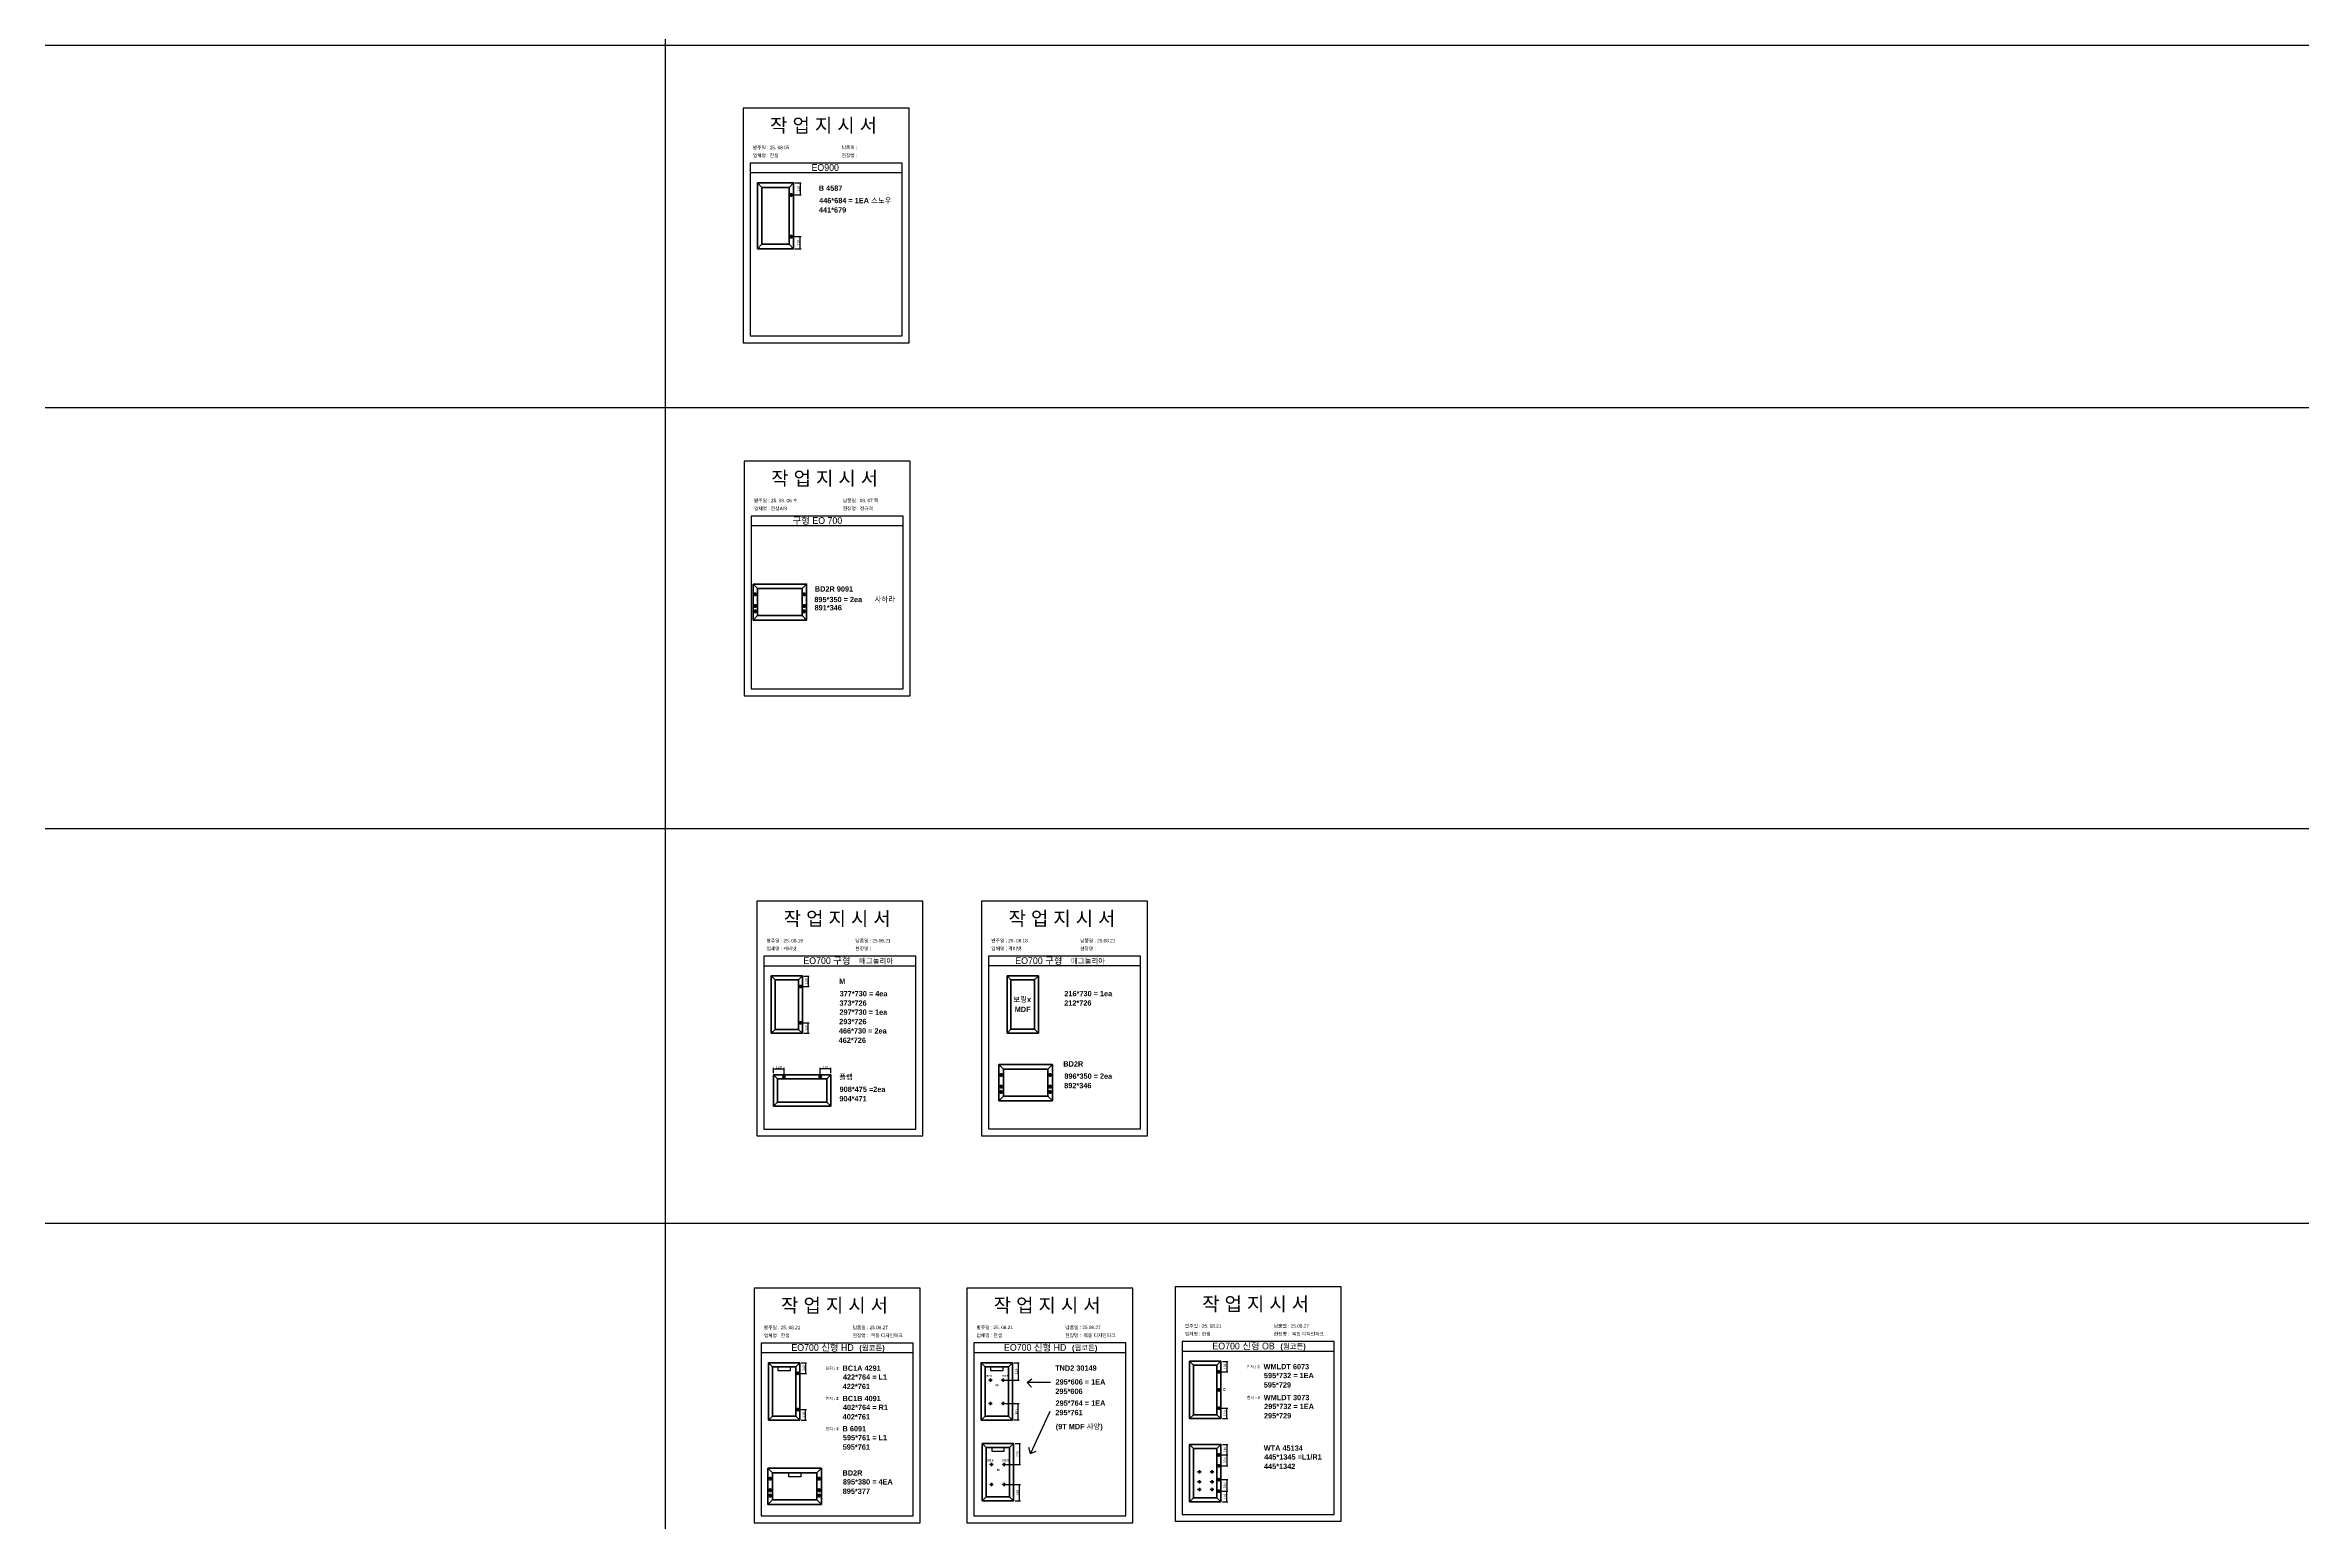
# Model space of a CAD drawing. Header units: millimetres. Extents: x -44117 to 256353, y -2095463 to 65325.
# Drawn here: x 104016 to 126885, y -238959 to -223996 of the extents above; entities that cross this region are included whole.
import ezdxf

# ---------------------------------------------------------------- set-up
doc = ezdxf.new("R2010")
doc.units = ezdxf.units.MM
doc.header["$LTSCALE"] = 10
doc.layers.add('Layer1', color=7, linetype='Continuous', lineweight=70)
doc.styles.add('MtX_Gulim', font='')
doc.styles.get('MtX_Gulim').set_extended_font_data('Gulim', bold=True)
doc.dimstyles.new('ISO-25', dxfattribs={"dimtxt": 2.5, "dimasz": 2.5, "dimexe": 1, "dimexo": 1, "dimtad": 1, "dimtxsty": 'Standard', "dimblk": 'ARCHTICK', "dimcen": 2.5, "dimadec": 0, "dimazin": 0, "dimtfac": 1, "dimtmove": 0, "dimatfit": 3, "dimfxl": 0, "dimarcsym": 0})

# ---------------------------------------------------------------- blocks, each defined once
blk = doc.blocks.new('_ArchTick')
at = {"color": 0, "linetype": 'ByBlock', "const_width": 0.15}
blk.add_lwpolyline([(-0.5, -0.5), (0.5, 0.5)], dxfattribs=at)
blk = doc.blocks.new('*D3091')
at = {"color": 0, "lineweight": -2}
for p, q in [((111611, -225390), (111674, -225390)), ((111664, -225390), (111664, -225512)), ((111588, -225512), (111674, -225512))]:
    blk.add_line(p, q, dxfattribs=at)
at = {"layer": 'Defpoints', "color": 0}
for p in [(111596, -225390), (111573, -225512), (111664, -225512)]:
    blk.add_point(p, dxfattribs=at)
at = {"color": 0, "lineweight": -2, "xscale": 10, "yscale": 10, "zscale": 10}
for p, rotation in [((111664, -225390), 90), ((111664, -225512), 270)]:
    blk.add_blockref('_ArchTick', p, dxfattribs=dict(at, rotation=rotation))
at = {"color": 0, "insert": (111646, -225451), "char_height": 25, "attachment_point": 5, "rotation": 90}
blk.add_mtext('110', dxfattribs=at)
blk = doc.blocks.new('*D3092')
at = {"color": 0, "lineweight": -2}
for p, q in [((111588, -225935), (111674, -225935)), ((111664, -226057), (111664, -225935)), ((111611, -226057), (111674, -226057))]:
    blk.add_line(p, q, dxfattribs=at)
at = {"layer": 'Defpoints', "color": 0}
for p in [(111573, -225935), (111664, -225935), (111596, -226057)]:
    blk.add_point(p, dxfattribs=at)
at = {"color": 0, "lineweight": -2, "xscale": 10, "yscale": 10, "zscale": 10}
for p, rotation in [((111664, -225935), 90), ((111664, -226057), 270)]:
    blk.add_blockref('_ArchTick', p, dxfattribs=dict(at, rotation=rotation))
at = {"color": 0, "insert": (111646, -225996), "char_height": 25, "attachment_point": 5, "rotation": 90}
blk.add_mtext('110', dxfattribs=at)
blk = doc.blocks.new('*D3093')
at = {"color": 0, "lineweight": -2}
for p, q in [((111702, -233422), (111756, -233422)), ((111746, -233422), (111746, -233528)), ((111682, -233528), (111756, -233528))]:
    blk.add_line(p, q, dxfattribs=at)
at = {"layer": 'Defpoints', "color": 0}
for p in [(111687, -233422), (111667, -233528), (111746, -233528)]:
    blk.add_point(p, dxfattribs=at)
at = {"color": 0, "lineweight": -2, "xscale": 10, "yscale": 10, "zscale": 10}
for p, rotation in [((111746, -233422), 90), ((111746, -233528), 270)]:
    blk.add_blockref('_ArchTick', p, dxfattribs=dict(at, rotation=rotation))
at = {"color": 0, "insert": (111727, -233475), "char_height": 25, "attachment_point": 5, "rotation": 90}
blk.add_mtext('120', dxfattribs=at)
blk = doc.blocks.new('*D3094')
at = {"color": 0, "lineweight": -2}
for p, q in [((111682, -233896), (111756, -233896)), ((111746, -234002), (111746, -233896)), ((111702, -234002), (111756, -234002))]:
    blk.add_line(p, q, dxfattribs=at)
at = {"layer": 'Defpoints', "color": 0}
for p in [(111667, -233896), (111746, -233896), (111687, -234002)]:
    blk.add_point(p, dxfattribs=at)
at = {"color": 0, "lineweight": -2, "xscale": 10, "yscale": 10, "zscale": 10}
for p, rotation in [((111746, -233896), 90), ((111746, -234002), 270)]:
    blk.add_blockref('_ArchTick', p, dxfattribs=dict(at, rotation=rotation))
at = {"color": 0, "insert": (111727, -233949), "char_height": 25, "attachment_point": 5, "rotation": 90}
blk.add_mtext('120', dxfattribs=at)
blk = doc.blocks.new('*D3095')
at = {"color": 0, "lineweight": -2}
for p, q in [((111394, -234407), (111394, -234353)), ((111394, -234363), (111500, -234363)), ((111500, -234427), (111500, -234353))]:
    blk.add_line(p, q, dxfattribs=at)
at = {"layer": 'Defpoints', "color": 0}
for p in [(111500, -234363), (111394, -234422), (111500, -234442)]:
    blk.add_point(p, dxfattribs=at)
at = {"color": 0, "lineweight": -2, "xscale": 10, "yscale": 10, "zscale": 10, "rotation": 180}
blk.add_blockref('_ArchTick', (111394, -234363), dxfattribs=at)
at = {"color": 0, "lineweight": -2, "xscale": 10, "yscale": 10, "zscale": 10}
blk.add_blockref('_ArchTick', (111500, -234363), dxfattribs=at)
at = {"color": 0, "insert": (111447, -234344), "char_height": 25, "attachment_point": 5}
blk.add_mtext('120', dxfattribs=at)
blk = doc.blocks.new('*D3096')
at = {"color": 0, "lineweight": -2}
for p, q in [((111867, -234427), (111867, -234353)), ((111974, -234363), (111867, -234363)), ((111974, -234407), (111974, -234353))]:
    blk.add_line(p, q, dxfattribs=at)
at = {"layer": 'Defpoints', "color": 0}
for p in [(111867, -234363), (111867, -234442), (111974, -234422)]:
    blk.add_point(p, dxfattribs=at)
at = {"color": 0, "lineweight": -2, "xscale": 10, "yscale": 10, "zscale": 10, "rotation": 180}
blk.add_blockref('_ArchTick', (111867, -234363), dxfattribs=at)
at = {"color": 0, "lineweight": -2, "xscale": 10, "yscale": 10, "zscale": 10}
blk.add_blockref('_ArchTick', (111974, -234363), dxfattribs=at)
at = {"color": 0, "insert": (111920, -234344), "char_height": 25, "attachment_point": 5}
blk.add_mtext('120', dxfattribs=at)
blk = doc.blocks.new('*D3102')
at = {"color": 0, "lineweight": -2}
for p, q in [((111675, -237339), (111729, -237339)), ((111719, -237339), (111719, -237446)), ((111655, -237446), (111729, -237446))]:
    blk.add_line(p, q, dxfattribs=at)
at = {"layer": 'Defpoints', "color": 0}
for p in [(111660, -237339), (111640, -237446), (111719, -237446)]:
    blk.add_point(p, dxfattribs=at)
at = {"color": 0, "lineweight": -2, "xscale": 10, "yscale": 10, "zscale": 10}
for p, rotation in [((111719, -237339), 90), ((111719, -237446), 270)]:
    blk.add_blockref('_ArchTick', p, dxfattribs=dict(at, rotation=rotation))
at = {"color": 0, "insert": (111700, -237392), "char_height": 25, "attachment_point": 5, "rotation": 90}
blk.add_mtext('142', dxfattribs=at)
blk = doc.blocks.new('*D3103')
at = {"color": 0, "lineweight": -2}
for p, q in [((111655, -237813), (111729, -237813)), ((111719, -237919), (111719, -237813)), ((111675, -237919), (111729, -237919))]:
    blk.add_line(p, q, dxfattribs=at)
at = {"layer": 'Defpoints', "color": 0}
for p in [(111640, -237813), (111719, -237813), (111660, -237919)]:
    blk.add_point(p, dxfattribs=at)
at = {"color": 0, "lineweight": -2, "xscale": 10, "yscale": 10, "zscale": 10}
for p, rotation in [((111719, -237813), 90), ((111719, -237919), 270)]:
    blk.add_blockref('_ArchTick', p, dxfattribs=dict(at, rotation=rotation))
at = {"color": 0, "insert": (111700, -237866), "char_height": 25, "attachment_point": 5, "rotation": 90}
blk.add_mtext('110', dxfattribs=at)
blk = doc.blocks.new('*D3104')
at = {"color": 0, "lineweight": -2}
for p, q in [((113829, -237338), (113883, -237338)), ((113873, -237338), (113873, -237514)), ((113735, -237514), (113883, -237514))]:
    blk.add_line(p, q, dxfattribs=at)
at = {"layer": 'Defpoints', "color": 0}
for p in [(113814, -237338), (113720, -237514), (113873, -237514)]:
    blk.add_point(p, dxfattribs=at)
at = {"color": 0, "lineweight": -2, "xscale": 10, "yscale": 10, "zscale": 10}
for p, rotation in [((113873, -237338), 90), ((113873, -237514), 270)]:
    blk.add_blockref('_ArchTick', p, dxfattribs=dict(at, rotation=rotation))
at = {"color": 0, "insert": (113854, -237426), "char_height": 25, "attachment_point": 5, "rotation": 90}
blk.add_mtext('124', dxfattribs=at)
blk = doc.blocks.new('*D3105')
at = {"color": 0, "lineweight": -2}
for p, q in [((113735, -237752), (113883, -237752)), ((113873, -237918), (113873, -237752)), ((113829, -237918), (113883, -237918))]:
    blk.add_line(p, q, dxfattribs=at)
at = {"layer": 'Defpoints', "color": 0}
for p in [(113720, -237752), (113873, -237752), (113814, -237918)]:
    blk.add_point(p, dxfattribs=at)
at = {"color": 0, "lineweight": -2, "xscale": 10, "yscale": 10, "zscale": 10}
for p, rotation in [((113873, -237752), 90), ((113873, -237918), 270)]:
    blk.add_blockref('_ArchTick', p, dxfattribs=dict(at, rotation=rotation))
at = {"color": 0, "insert": (113854, -237835), "char_height": 25, "attachment_point": 5, "rotation": 90}
blk.add_mtext('165', dxfattribs=at)
blk = doc.blocks.new('*D3106')
at = {"color": 0, "lineweight": -2}
for p, q in [((113840, -238156), (113895, -238156)), ((113885, -238156), (113885, -238368)), ((113746, -238368), (113895, -238368))]:
    blk.add_line(p, q, dxfattribs=at)
at = {"layer": 'Defpoints', "color": 0}
for p in [(113825, -238156), (113731, -238368), (113885, -238368)]:
    blk.add_point(p, dxfattribs=at)
at = {"color": 0, "lineweight": -2, "xscale": 10, "yscale": 10, "zscale": 10}
for p, rotation in [((113885, -238156), 90), ((113885, -238368), 270)]:
    blk.add_blockref('_ArchTick', p, dxfattribs=dict(at, rotation=rotation))
at = {"color": 0, "insert": (113866, -238262), "char_height": 25, "attachment_point": 5, "rotation": 90}
blk.add_mtext('279', dxfattribs=at)
blk = doc.blocks.new('*D3107')
at = {"color": 0, "lineweight": -2}
for p, q in [((113746, -238570), (113895, -238570)), ((113840, -238736), (113895, -238736)), ((113885, -238736), (113885, -238570))]:
    blk.add_line(p, q, dxfattribs=at)
at = {"layer": 'Defpoints', "color": 0}
for p in [(113731, -238570), (113825, -238736), (113885, -238570)]:
    blk.add_point(p, dxfattribs=at)
at = {"color": 0, "lineweight": -2, "xscale": 10, "yscale": 10, "zscale": 10}
for p, rotation in [((113885, -238570), 90), ((113885, -238736), 270)]:
    blk.add_blockref('_ArchTick', p, dxfattribs=dict(at, rotation=rotation))
at = {"color": 0, "insert": (113866, -238653), "char_height": 25, "attachment_point": 5, "rotation": 90}
blk.add_mtext('165', dxfattribs=at)
blk = doc.blocks.new('*D3109')
at = {"color": 0, "lineweight": -2}
for p, q in [((115940, -237324), (115994, -237324)), ((115984, -237324), (115984, -237430)), ((115920, -237430), (115994, -237430))]:
    blk.add_line(p, q, dxfattribs=at)
at = {"layer": 'Defpoints', "color": 0}
for p in [(115925, -237324), (115905, -237430), (115984, -237430)]:
    blk.add_point(p, dxfattribs=at)
at = {"color": 0, "lineweight": -2, "xscale": 10, "yscale": 10, "zscale": 10}
for p, rotation in [((115984, -237324), 90), ((115984, -237430), 270)]:
    blk.add_blockref('_ArchTick', p, dxfattribs=dict(at, rotation=rotation))
at = {"color": 0, "insert": (115966, -237377), "char_height": 25, "attachment_point": 5, "rotation": 90}
blk.add_mtext('110', dxfattribs=at)
blk = doc.blocks.new('*D3110')
at = {"color": 0, "lineweight": -2}
for p, q in [((115920, -237798), (115994, -237798)), ((115984, -237904), (115984, -237798)), ((115940, -237904), (115994, -237904))]:
    blk.add_line(p, q, dxfattribs=at)
at = {"layer": 'Defpoints', "color": 0}
for p in [(115905, -237798), (115984, -237798), (115925, -237904)]:
    blk.add_point(p, dxfattribs=at)
at = {"color": 0, "lineweight": -2, "xscale": 10, "yscale": 10, "zscale": 10}
for p, rotation in [((115984, -237798), 90), ((115984, -237904), 270)]:
    blk.add_blockref('_ArchTick', p, dxfattribs=dict(at, rotation=rotation))
at = {"color": 0, "insert": (115966, -237851), "char_height": 25, "attachment_point": 5, "rotation": 90}
blk.add_mtext('110', dxfattribs=at)
blk = doc.blocks.new('*D3114')
at = {"color": 0, "lineweight": -2}
for p, q in [((115920, -238272), (115994, -238272)), ((115940, -238166), (115994, -238166)), ((115984, -238166), (115984, -238272))]:
    blk.add_line(p, q, dxfattribs=at)
at = {"layer": 'Defpoints', "color": 0}
for p in [(115905, -238272), (115925, -238166), (115984, -238272)]:
    blk.add_point(p, dxfattribs=at)
at = {"color": 0, "lineweight": -2, "xscale": 10, "yscale": 10, "zscale": 10}
for p, rotation in [((115984, -238166), 90), ((115984, -238272), 270)]:
    blk.add_blockref('_ArchTick', p, dxfattribs=dict(at, rotation=rotation))
at = {"color": 0, "insert": (115966, -238219), "char_height": 25, "attachment_point": 5, "rotation": 90}
blk.add_mtext('110', dxfattribs=at)
blk = doc.blocks.new('*D3115')
at = {"color": 0, "lineweight": -2}
for p, q in [((115920, -238639), (115994, -238639)), ((115940, -238746), (115994, -238746)), ((115984, -238746), (115984, -238639))]:
    blk.add_line(p, q, dxfattribs=at)
at = {"layer": 'Defpoints', "color": 0}
for p in [(115905, -238639), (115925, -238746), (115984, -238639)]:
    blk.add_point(p, dxfattribs=at)
at = {"color": 0, "lineweight": -2, "xscale": 10, "yscale": 10, "zscale": 10}
for p, rotation in [((115984, -238639), 90), ((115984, -238746), 270)]:
    blk.add_blockref('_ArchTick', p, dxfattribs=dict(at, rotation=rotation))
at = {"color": 0, "insert": (115966, -238693), "char_height": 25, "attachment_point": 5, "rotation": 90}
blk.add_mtext('110', dxfattribs=at)
blk = doc.blocks.new('*D3116')
at = {"color": 0, "lineweight": -2}
for p, q in [((115923, -238272), (115994, -238272)), ((115984, -238272), (115984, -238383)), ((115920, -238383), (115994, -238383))]:
    blk.add_line(p, q, dxfattribs=at)
at = {"layer": 'Defpoints', "color": 0}
for p in [(115908, -238272), (115905, -238383), (115984, -238383)]:
    blk.add_point(p, dxfattribs=at)
at = {"color": 0, "lineweight": -2, "xscale": 10, "yscale": 10, "zscale": 10}
for p, rotation in [((115984, -238272), 90), ((115984, -238383), 270)]:
    blk.add_blockref('_ArchTick', p, dxfattribs=dict(at, rotation=rotation))
at = {"color": 0, "insert": (115966, -238327), "char_height": 25, "attachment_point": 5, "rotation": 90}
blk.add_mtext('320', dxfattribs=at)
blk = doc.blocks.new('*D3117')
at = {"color": 0, "lineweight": -2}
for p, q in [((115920, -238522), (115994, -238522)), ((115984, -238522), (115984, -238639)), ((115920, -238639), (115994, -238639))]:
    blk.add_line(p, q, dxfattribs=at)
at = {"layer": 'Defpoints', "color": 0}
for p in [(115905, -238522), (115905, -238639), (115984, -238639)]:
    blk.add_point(p, dxfattribs=at)
at = {"color": 0, "lineweight": -2, "xscale": 10, "yscale": 10, "zscale": 10}
for p, rotation in [((115984, -238522), 90), ((115984, -238639), 270)]:
    blk.add_blockref('_ArchTick', p, dxfattribs=dict(at, rotation=rotation))
at = {"color": 0, "insert": (115966, -238581), "char_height": 25, "attachment_point": 5, "rotation": 90}
blk.add_mtext('320', dxfattribs=at)

msp = doc.modelspace()

# ---------------------------------------------------------------- linework, layer by layer
at = {"color": 1}
for p, q in [((104015.69829, -223996.12127), (196284.84516, -223996.12127)), ((104015.69829, -223996.12127), (196284.84516, -223996.12127)), ((104015.69829, -227666.04867), (196284.84516, -227666.04867)), ((104015.69829, -227666.04867), (196284.84516, -227666.04867)), ((104015.69829, -231927.04288), (196284.84516, -231927.04288)), ((104015.69829, -231927.04288), (196284.84516, -231927.04288)), ((104015.69829, -235923.75587), (196284.84516, -235923.75587)), ((104015.69829, -235923.75587), (196284.84516, -235923.75587))]:
    msp.add_line(p, q, dxfattribs=at)
for p, q in [((112696.40064, -225189.39005), (111156.40064, -225189.39005)), ((112696.40064, -225289.39005), (111156.40064, -225289.39005)), ((112707.72592, -228764.14612), (111167.72592, -228764.14612)), ((112707.72592, -228864.14612), (111167.72592, -228864.14612)), ((112834.88105, -233221.04215), (111294.88105, -233221.04215)), ((115111.77556, -233220.38213), (113571.77556, -233220.38213)), ((112834.88105, -233321.04215), (111294.88105, -233321.04215)), ((115111.77556, -233320.38213), (113571.77556, -233320.38213)), ((112807.73884, -237138.52769), (111267.73884, -237138.52769)), ((114961.73265, -237137.54816), (113421.73265, -237137.54816)), ((117072.96007, -237123.1836), (115532.96007, -237123.1836)), ((112807.73884, -237238.52769), (111267.73884, -237238.52769)), ((114961.73265, -237237.54816), (113421.73265, -237237.54816)), ((117072.96007, -237223.1836), (115532.96007, -237223.1836)), ((113963.78051, -237539.88018), (114010.74486, -237501.35315)), ((114198.23925, -237538.35537), (113963.78051, -237539.88018)), ((113963.78051, -237539.88018), (114008.01472, -237584.14344)), ((114193.92002, -237830.4635), (113996.07844, -238255.61243)), ((113996.07844, -238255.61243), (113981.34556, -238196.68089)), ((113996.07844, -238255.61243), (114055.00998, -238234.56545))]:
    msp.add_line(p, q)
for p in [(110300.49669, 21924.9366), (110300.49669, 14161.07811), (110300.49669, 18584.38997), (110300.49669, 10820.53148), (110300.49669, 18627.87121), (110300.49669, 10864.01272), (110300.49669, 15287.32457), (110300.49669, 7523.46608), (110300.49669, 3746.75115), (110300.49669, 21924.9366), (110300.49669, 14161.07811), (110300.49669, 18584.38997), (110300.49669, 10820.53148), (110300.49669, 18627.87121), (110300.49669, 10864.01272), (110300.49669, 15287.32457), (110300.49669, 7523.46608), (110300.49669, 3746.75115), (110300.49669, 21924.9366), (110300.49669, 14161.07811), (110300.49669, 18584.38997), (110300.49669, 10820.53148), (110300.49669, 18627.87121), (110300.49669, 10864.01272), (110300.49669, 15287.32457), (110300.49669, 7523.46608), (110300.49669, 3746.75115), (110300.49669, 21924.9366), (110300.49669, 14161.07811), (110300.49669, 18584.38997), (110300.49669, 10820.53148), (110300.49669, 18627.87121), (110300.49669, 10864.01272), (110300.49669, 15287.32457), (110300.49669, 7523.46608), (110300.49669, 3746.75115), (110300.49669, 21924.9366), (110300.49669, 14161.07811), (110300.49669, 18584.38997), (110300.49669, 10820.53148), (110300.49669, 18627.87121), (110300.49669, 10864.01272), (110300.49669, 15287.32457), (110300.49669, 7523.46608), (110300.49669, 3746.75115), (110300.49669, 21924.9366), (110300.49669, 14161.07811), (110300.49669, 18584.38997), (110300.49669, 10820.53148), (110300.49669, 18627.87121), (110300.49669, 10864.01272), (110300.49669, 15287.32457), (110300.49669, 7523.46608), (110300.49669, 3746.75115), (110300.49669, 21924.9366), (110300.49669, 14161.07811), (110300.49669, 18584.38997), (110300.49669, 10820.53148), (110300.49669, 18627.87121), (110300.49669, 10864.01272), (110300.49669, 15287.32457), (110300.49669, 7523.46608), (110300.49669, 3746.75115), (110300.49669, 21924.9366), (110300.49669, 14161.07811), (110300.49669, 18584.38997), (110300.49669, 10820.53148), (110300.49669, 18627.87121), (110300.49669, 10864.01272), (110300.49669, 15287.32457), (110300.49669, 7523.46608), (110300.49669, 3746.75115), (110300.49669, 21924.9366), (110300.49669, 14161.07811), (110300.49669, 18584.38997), (110300.49669, 10820.53148), (110300.49669, 18627.87121), (110300.49669, 10864.01272), (110300.49669, 15287.32457), (110300.49669, 7523.46608), (110300.49669, 3746.75115), (110300.49669, 21924.9366), (110300.49669, 14161.07811), (110300.49669, 18584.38997), (110300.49669, 10820.53148), (110300.49669, 18627.87121), (110300.49669, 10864.01272), (110300.49669, 15287.32457), (110300.49669, 7523.46608), (110300.49669, 3746.75115), (110300.49669, 12702.87182), (110300.49669, 4939.01333), (110300.49669, 9362.32519), (110300.49669, 1598.4667), (110300.49669, 9405.80642), (110300.49669, 1641.94794), (110300.49669, 6065.25979), (110300.49669, -1698.5987), (110300.49669, -5475.31363), (110300.49669, 12702.87182), (110300.49669, 4939.01333), (110300.49669, 9362.32519), (110300.49669, 1598.4667), (110300.49669, 9405.80642), (110300.49669, 1641.94794), (110300.49669, 6065.25979), (110300.49669, -1698.5987), (110300.49669, -5475.31363), (110300.49669, 12702.87182), (110300.49669, 4939.01333), (110300.49669, 9362.32519), (110300.49669, 1598.4667), (110300.49669, 9405.80642), (110300.49669, 1641.94794), (110300.49669, 6065.25979), (110300.49669, -1698.5987), (110300.49669, -5475.31363), (110300.49669, 12702.87182), (110300.49669, 4939.01333), (110300.49669, 9362.32519), (110300.49669, 1598.4667), (110300.49669, 9405.80642), (110300.49669, 1641.94794), (110300.49669, 6065.25979), (110300.49669, -1698.5987), (110300.49669, -5475.31363), (110300.49669, 12702.87182), (110300.49669, 4939.01333), (110300.49669, 9362.32519), (110300.49669, 1598.4667), (110300.49669, 9405.80642), (110300.49669, 1641.94794), (110300.49669, 6065.25979), (110300.49669, -1698.5987), (110300.49669, -5475.31363)]:
    msp.add_xline(p, (0, 1), dxfattribs=at)
for points in [[(111086.40064, -227010.22033), (112766.40064, -227010.22033), (112766.40064, -224634.22033), (111086.40064, -224634.22033)], [(111097.72592, -230584.9764), (112777.72592, -230584.9764), (112777.72592, -228208.9764), (111097.72592, -228208.9764)], [(111224.88105, -235041.87243), (112904.88105, -235041.87243), (112904.88105, -232665.87243), (111224.88105, -232665.87243)], [(113501.77556, -235041.2124), (115181.77556, -235041.2124), (115181.77556, -232665.2124), (113501.77556, -232665.2124)], [(111197.73884, -238959.35797), (112877.73884, -238959.35797), (112877.73884, -236583.35797), (111197.73884, -236583.35797)], [(113351.73265, -238958.37844), (115031.73265, -238958.37844), (115031.73265, -236582.37844), (113351.73265, -236582.37844)], [(115462.96007, -238944.01388), (117142.96007, -238944.01388), (117142.96007, -236568.01388), (115462.96007, -236568.01388)], [(111441.94267, -237379.00637), (111561.97621, -237379.00637), (111561.97621, -237419.78489), (111441.94267, -237419.78489)], [(113595.93648, -237378.02684), (113715.97002, -237378.02684), (113715.97002, -237418.80535), (113595.93648, -237418.80535)], [(113607.45076, -238195.97323), (113727.4843, -238195.97323), (113727.4843, -238236.75175), (113607.45076, -238236.75175)], [(111549.21062, -238452.75299), (111669.24416, -238452.75299), (111669.24416, -238493.53151), (111549.21062, -238493.53151)]]:
    msp.add_lwpolyline(points, close=True)
for points in [[(111156.40064, -225189.39005), (111156.40064, -226940.22033), (112696.40064, -226940.22033), (112696.40064, -225189.39005)], [(111167.72592, -228764.14612), (111167.72592, -230514.9764), (112707.72592, -230514.9764), (112707.72592, -228764.14612)], [(111294.88105, -233221.04215), (111294.88105, -234971.87243), (112834.88105, -234971.87243), (112834.88105, -233221.04215)], [(113571.77556, -233220.38213), (113571.77556, -234971.2124), (115111.77556, -234971.2124), (115111.77556, -233220.38213)], [(111267.73884, -237138.52769), (111267.73884, -238889.35797), (112807.73884, -238889.35797), (112807.73884, -237138.52769)], [(113421.73265, -237137.54816), (113421.73265, -238888.37844), (114961.73265, -238888.37844), (114961.73265, -237137.54816)], [(115532.96007, -237123.1836), (115532.96007, -238874.01388), (117072.96007, -238874.01388), (117072.96007, -237123.1836)]]:
    msp.add_lwpolyline(points)
at = {"layer": 'Layer1'}
for p, q in [((111276.60798, -225435.8445), (111230.94229, -225390.17881)), ((111550.60212, -225435.8445), (111596.26781, -225390.17881)), ((111572.94592, -225493.49671), (111572.94592, -225531.45963)), ((111572.94592, -225954.16817), (111572.94592, -225916.20526)), ((111230.94229, -226057.48607), (111276.60798, -226011.82038)), ((111596.26781, -226057.48607), (111550.60212, -226011.82038)), ((111550.60212, -226011.82038), (111596.26781, -226057.48607)), ((111186.09389, -229452.90059), (111231.75958, -229498.56628)), ((111208.76821, -229538.17856), (111208.76821, -229576.14148)), ((111682.61445, -229498.56628), (111728.28014, -229452.90059)), ((111704.61834, -229538.17856), (111704.61834, -229576.14148)), ((111186.09389, -229818.22611), (111231.75958, -229772.56042)), ((111231.75958, -229772.56042), (111186.09389, -229818.22611)), ((111208.76821, -229710.1065), (111208.76821, -229748.06941)), ((111209.39113, -229655.91182), (111209.39113, -229693.87474)), ((111682.61445, -229772.56042), (111728.28014, -229818.22611)), ((111704.61834, -229710.1065), (111704.61834, -229748.06941)), ((111705.24127, -229655.91182), (111705.24127, -229693.87474)), ((111409.11261, -233461.52083), (111369.4227, -233421.83092)), ((111647.25209, -233461.52083), (111686.942, -233421.83092)), ((113799.04661, -233460.8608), (113759.3567, -233421.17089)), ((114037.18609, -233460.8608), (114076.876, -233421.17089)), ((111666.67199, -233511.62872), (111666.67199, -233544.62383)), ((111666.67199, -233912.01706), (111666.67199, -233879.02194)), ((111369.4227, -234001.81486), (111409.11261, -233962.12495)), ((111686.942, -234001.81486), (111647.25209, -233962.12495)), ((111647.25209, -233962.12495), (111686.942, -234001.81486)), ((113759.3567, -234001.15483), (113799.04661, -233961.46492)), ((114076.876, -234001.15483), (114037.18609, -233961.46492)), ((114037.18609, -233961.46492), (114076.876, -234001.15483)), ((113676.7044, -234319.57827), (113722.37009, -234365.24396)), ((113699.37871, -234404.85624), (113699.37871, -234442.81915)), ((114173.22496, -234365.24396), (114218.89065, -234319.57827)), ((114195.22885, -234404.85624), (114195.22885, -234442.81915)), ((111433.28868, -234461.84883), (111393.59877, -234422.15892)), ((111483.39656, -234442.42893), (111516.39168, -234442.42893)), ((111883.78491, -234442.42893), (111850.78979, -234442.42893)), ((111973.58271, -234422.15892), (111933.89279, -234461.84883)), ((111933.89279, -234461.84883), (111973.58271, -234422.15892)), ((113699.37871, -234576.78417), (113699.37871, -234614.74709)), ((113700.00164, -234522.5895), (113700.00164, -234560.55241)), ((114195.22885, -234576.78417), (114195.22885, -234614.74709)), ((114195.85178, -234522.5895), (114195.85178, -234560.55241)), ((111433.28868, -234699.98831), (111393.59877, -234739.67822)), ((111973.58271, -234739.67822), (111933.89279, -234699.98831)), ((113676.7044, -234684.90379), (113722.37009, -234639.2381)), ((113722.37009, -234639.2381), (113676.7044, -234684.90379)), ((114173.22496, -234639.2381), (114218.89065, -234684.90379)), ((111381.9704, -237379.00637), (111342.28049, -237339.31646)), ((111620.10988, -237379.00637), (111659.79979, -237339.31646)), ((113535.96422, -237378.02684), (113496.2743, -237338.33692)), ((113774.10369, -237378.02684), (113813.7936, -237338.33692)), ((115647.19164, -237363.66228), (115607.50173, -237323.97237)), ((115885.33112, -237363.66228), (115925.02103, -237323.97237)), ((111639.52978, -237429.11426), (111639.52978, -237462.10937)), ((113591.60358, -237497.47068), (113591.60358, -237530.4658)), ((113719.80399, -237497.47068), (113719.80399, -237530.4658)), ((115904.75102, -237413.77016), (115904.75102, -237446.76528)), ((115904.75102, -237597.2073), (115904.75102, -237630.20242)), ((111639.52978, -237829.5026), (111639.52978, -237796.50749)), ((113591.60358, -237735.45907), (113591.60358, -237768.45419)), ((113719.80399, -237735.45907), (113719.80399, -237768.45419)), ((115904.75102, -237814.15851), (115904.75102, -237781.16339)), ((111342.28049, -237919.3004), (111381.9704, -237879.61049)), ((111659.79979, -237919.3004), (111620.10988, -237879.61049)), ((111620.10988, -237879.61049), (111659.79979, -237919.3004)), ((113496.2743, -237918.32086), (113535.96422, -237878.63095)), ((113813.7936, -237918.32086), (113774.10369, -237878.63095)), ((113774.10369, -237878.63095), (113813.7936, -237918.32086)), ((115607.50173, -237903.95631), (115647.19164, -237864.26639)), ((115925.02103, -237903.95631), (115885.33112, -237864.26639)), ((115885.33112, -237864.26639), (115925.02103, -237903.95631)), ((113547.4785, -238195.97323), (113507.78858, -238156.28332)), ((113785.61797, -238195.97323), (113825.30789, -238156.28332)), ((115647.19164, -238205.37725), (115607.50173, -238165.68734)), ((115885.33112, -238205.37725), (115925.02103, -238165.68734)), ((115904.75102, -238255.48514), (115904.75102, -238288.48026)), ((111337.21497, -238407.0873), (111382.88066, -238452.75299)), ((111359.88928, -238492.36527), (111359.88928, -238530.32819)), ((111833.73553, -238452.75299), (111879.40122, -238407.0873)), ((111855.73942, -238492.36527), (111855.73942, -238530.32819)), ((113603.11786, -238351.10256), (113603.11786, -238384.09768)), ((113731.31827, -238351.10256), (113731.31827, -238384.09768)), ((115707.60956, -238427.65507), (115707.60956, -238460.65018)), ((115835.80996, -238427.65507), (115835.80996, -238460.65018)), ((115904.75102, -238366.1549), (115904.75102, -238399.15001)), ((115904.75102, -238505.43285), (115904.75102, -238538.42797)), ((111337.21497, -238772.41282), (111382.88066, -238726.74713)), ((111382.88066, -238726.74713), (111337.21497, -238772.41282)), ((111359.88928, -238664.29321), (111359.88928, -238702.25612)), ((111360.51221, -238610.09853), (111360.51221, -238648.06145)), ((111833.73553, -238726.74713), (111879.40122, -238772.41282)), ((111855.73942, -238664.29321), (111855.73942, -238702.25612)), ((111856.36235, -238610.09853), (111856.36235, -238648.06145)), ((113507.78858, -238736.26726), (113547.4785, -238696.57734)), ((113603.11786, -238553.40546), (113603.11786, -238586.40058)), ((113731.31827, -238553.40546), (113731.31827, -238586.40058)), ((113825.30789, -238736.26726), (113785.61797, -238696.57734)), ((113785.61797, -238696.57734), (113825.30789, -238736.26726)), ((115607.50173, -238745.67128), (115647.19164, -238705.98137)), ((115707.60956, -238527.17309), (115707.60956, -238560.16821)), ((115707.60956, -238604.41678), (115707.60956, -238637.4119)), ((115835.80996, -238527.17309), (115835.80996, -238560.16821)), ((115835.80996, -238604.41678), (115835.80996, -238637.4119)), ((115925.02103, -238745.67128), (115885.33112, -238705.98137)), ((115885.33112, -238705.98137), (115925.02103, -238745.67128)), ((115904.75102, -238655.87348), (115904.75102, -238622.87837))]:
    msp.add_line(p, q, dxfattribs=at)
for points in [[(111230.94229, -226057.48607), (111596.26781, -226057.48607), (111596.26781, -225390.17881), (111230.94229, -225390.17881)], [(111276.60798, -226011.82038), (111550.60212, -226011.82038), (111550.60212, -225435.8445), (111276.60798, -225435.8445)], [(111591.92737, -225512.47817), (111553.96446, -225512.47817)], [(111591.92737, -225935.18672), (111553.96446, -225935.18672)], [(111186.09389, -229452.90059), (111186.09389, -229818.22611), (111728.28014, -229818.22611), (111728.28014, -229452.90059)], [(111227.74966, -229557.16002), (111189.78675, -229557.16002)], [(111231.75958, -229498.56628), (111231.75958, -229772.56042), (111682.61445, -229772.56042), (111682.61445, -229498.56628)], [(111723.5998, -229557.16002), (111685.63688, -229557.16002)], [(111227.74966, -229729.08795), (111189.78675, -229729.08795)], [(111228.37259, -229674.89328), (111190.40968, -229674.89328)], [(111723.5998, -229729.08795), (111685.63688, -229729.08795)], [(111724.22273, -229674.89328), (111686.25981, -229674.89328)], [(111369.4227, -234001.81486), (111686.942, -234001.81486), (111686.942, -233421.83092), (111369.4227, -233421.83092)], [(111409.11261, -233962.12495), (111647.25209, -233962.12495), (111647.25209, -233461.52083), (111409.11261, -233461.52083)], [(113759.3567, -234001.15483), (114076.876, -234001.15483), (114076.876, -233421.17089), (113759.3567, -233421.17089)], [(113799.04661, -233961.46492), (114037.18609, -233961.46492), (114037.18609, -233460.8608), (113799.04661, -233460.8608)], [(111683.16955, -233528.12627), (111650.17443, -233528.12627)], [(111683.16955, -233895.5195), (111650.17443, -233895.5195)], [(113676.7044, -234319.57827), (113676.7044, -234684.90379), (114218.89065, -234684.90379), (114218.89065, -234319.57827)], [(113722.37009, -234365.24396), (113722.37009, -234639.2381), (114173.22496, -234639.2381), (114173.22496, -234365.24396)], [(111973.58271, -234739.67822), (111973.58271, -234422.15892), (111393.59877, -234422.15892), (111393.59877, -234739.67822)], [(111933.89279, -234699.98831), (111933.89279, -234461.84883), (111433.28868, -234461.84883), (111433.28868, -234699.98831)], [(111499.89412, -234425.93137), (111499.89412, -234458.92649)], [(111867.28735, -234425.93137), (111867.28735, -234458.92649)], [(113718.36017, -234423.83769), (113680.39726, -234423.83769)], [(113718.36017, -234595.76563), (113680.39726, -234595.76563)], [(113718.9831, -234541.57096), (113681.02018, -234541.57096)], [(114214.21031, -234423.83769), (114176.24739, -234423.83769)], [(114214.21031, -234595.76563), (114176.24739, -234595.76563)], [(114214.83323, -234541.57096), (114176.87032, -234541.57096)], [(111342.28049, -237919.3004), (111659.79979, -237919.3004), (111659.79979, -237339.31646), (111342.28049, -237339.31646)], [(111381.9704, -237879.61049), (111620.10988, -237879.61049), (111620.10988, -237379.00637), (111381.9704, -237379.00637)], [(113496.2743, -237918.32086), (113813.7936, -237918.32086), (113813.7936, -237338.33692), (113496.2743, -237338.33692)], [(113535.96422, -237878.63095), (113774.10369, -237878.63095), (113774.10369, -237378.02684), (113535.96422, -237378.02684)], [(115607.50173, -237903.95631), (115925.02103, -237903.95631), (115925.02103, -237323.97237), (115607.50173, -237323.97237)], [(115647.19164, -237864.26639), (115885.33112, -237864.26639), (115885.33112, -237363.66228), (115647.19164, -237363.66228)], [(111656.02734, -237445.61182), (111623.03222, -237445.61182)], [(113608.10114, -237513.96824), (113575.10602, -237513.96824)], [(113736.30155, -237513.96824), (113703.30643, -237513.96824)], [(115921.24858, -237430.26772), (115888.25346, -237430.26772)], [(111656.02734, -237813.00504), (111623.03222, -237813.00504)], [(113608.10114, -237751.95663), (113575.10602, -237751.95663)], [(113736.30155, -237751.95663), (113703.30643, -237751.95663)], [(115921.24858, -237613.70486), (115888.25346, -237613.70486)], [(115921.24858, -237797.66095), (115888.25346, -237797.66095)], [(113507.78858, -238736.26726), (113825.30789, -238736.26726), (113825.30789, -238156.28332), (113507.78858, -238156.28332)], [(113547.4785, -238696.57734), (113785.61797, -238696.57734), (113785.61797, -238195.97323), (113547.4785, -238195.97323)], [(115607.50173, -238745.67128), (115925.02103, -238745.67128), (115925.02103, -238165.68734), (115607.50173, -238165.68734)], [(115647.19164, -238705.98137), (115885.33112, -238705.98137), (115885.33112, -238205.37725), (115647.19164, -238205.37725)], [(115921.24858, -238271.9827), (115888.25346, -238271.9827)], [(111337.21497, -238407.0873), (111337.21497, -238772.41282), (111879.40122, -238772.41282), (111879.40122, -238407.0873)], [(111378.87074, -238511.34673), (111340.90783, -238511.34673)], [(111382.88066, -238452.75299), (111382.88066, -238726.74713), (111833.73553, -238726.74713), (111833.73553, -238452.75299)], [(111874.72088, -238511.34673), (111836.75796, -238511.34673)], [(113619.61542, -238367.60012), (113586.6203, -238367.60012)], [(113747.81583, -238367.60012), (113714.82071, -238367.60012)], [(115724.10711, -238444.15262), (115691.112, -238444.15262)], [(115852.30752, -238444.15262), (115819.3124, -238444.15262)], [(115921.24858, -238382.65245), (115888.25346, -238382.65245)], [(115921.24858, -238521.93041), (115888.25346, -238521.93041)], [(111378.87074, -238683.27467), (111340.90783, -238683.27467)], [(111379.49367, -238629.07999), (111341.53075, -238629.07999)], [(111874.72088, -238683.27467), (111836.75796, -238683.27467)], [(111875.3438, -238629.07999), (111837.38089, -238629.07999)], [(113619.61542, -238569.90302), (113586.6203, -238569.90302)], [(113747.81583, -238569.90302), (113714.82071, -238569.90302)], [(115724.10711, -238543.67065), (115691.112, -238543.67065)], [(115724.10711, -238620.91434), (115691.112, -238620.91434)], [(115852.30752, -238543.67065), (115819.3124, -238543.67065)], [(115852.30752, -238620.91434), (115819.3124, -238620.91434)], [(115921.24858, -238639.37593), (115888.25346, -238639.37593)]]:
    msp.add_lwpolyline(points, close=True, dxfattribs=at)
for centre, radius in [((111572.94592, -225512.47817), 12.6543), ((111572.94592, -225935.18672), 12.6543), ((111208.76821, -229557.16002), 12.6543), ((111704.61834, -229557.16002), 12.6543), ((111208.76821, -229729.08795), 12.6543), ((111209.39113, -229674.89328), 12.6543), ((111704.61834, -229729.08795), 12.6543), ((111705.24127, -229674.89328), 12.6543), ((111666.67199, -233528.12627), 10.99837), ((111666.67199, -233895.5195), 10.99837), ((111499.89412, -234442.42893), 10.99837), ((111867.28735, -234442.42893), 10.99837), ((113699.37871, -234423.83769), 12.6543), ((113699.37871, -234595.76563), 12.6543), ((113700.00164, -234541.57096), 12.6543), ((114195.22885, -234423.83769), 12.6543), ((114195.22885, -234595.76563), 12.6543), ((114195.85178, -234541.57096), 12.6543), ((111639.52978, -237445.61182), 10.99837), ((115904.75102, -237430.26772), 10.99837), ((115904.75102, -237613.70486), 10.99837), ((111639.52978, -237813.00504), 10.99837), ((115904.75102, -237797.66095), 10.99837), ((115904.75102, -238271.9827), 10.99837), ((111359.88928, -238511.34673), 12.6543), ((111855.73942, -238511.34673), 12.6543), ((115904.75102, -238382.65245), 10.99837), ((115904.75102, -238521.93041), 10.99837), ((111359.88928, -238683.27467), 12.6543), ((111360.51221, -238629.07999), 12.6543), ((111855.73942, -238683.27467), 12.6543), ((111856.36235, -238629.07999), 12.6543), ((115904.75102, -238639.37593), 10.99837)]:
    msp.add_circle(centre, radius, dxfattribs=at)

# ---------------------------------------------------------------- texts
at = {"linetype": 'Continuous', "style": 'MtX_Gulim'}
for s, height, p in [('B 4587', 53.702852, (111851.80561, -225471.02262)), ('446*684 = 1EA 스노우', 53.7028516, (111855.61694, -225596.13534)), ('895*350 = 2ea', 53.7028516, (111806.86213, -229636.30018)), ('BD2R 9091', 53.702852, (111812.14094, -229529.46116)), ('사하라', 53.702852, (112417.86858, -229634.3671)), ('매그놀리아', 53.702852, (112260.0006, -233296.94983)), ('매그놀리아', 53.702852, (114406.42134, -233296.94983)), ('M', 53.70285, (112059.0528, -233502.67473)), ('377*730 = 4ea', 53.7028516, (112062.86413, -233627.78744)), ('보링x', 53.702852, (113822.90933, -233686.95092)), ('216*730 = 1ea', 53.7028516, (114339.75864, -233627.12742)), ('466*730 = 2ea', 53.7028516, (112055.48637, -234004.37503)), ('297*730 = 1ea', 53.7028516, (112061.24185, -233814.63102)), ('MDF', 53.702852, (113836.49824, -233787.03937)), ('BD2R', 53.702852, (114329.05211, -234339.36336)), ('플랩', 53.702852, (112059.0528, -234470.86287)), ('908*475 =2ea', 53.7028516, (112062.86413, -234595.97559)), ('896*350 = 2ea', 53.7028516, (114339.75864, -234462.93353)), ('(웜코튼)', 53.702852, (116528.38727, -237199.09128)), ('힌지 : 2', 28.613516, (111921.45004, -237408.99304)), ('BC1A 4291', 53.702852, (112092.52589, -237420.16027)), ('(웜코튼)', 53.702852, (112263.16603, -237214.43537)), ('TND2 30149', 53.702852, (114246.5197, -237419.18073)), ('(웜코튼)', 53.702852, (114417.15985, -237213.45583)), ('힌지 : 3', 28.613516, (116186.67127, -237393.64895)), ('WMLDT 6073', 53.702852, (116357.74712, -237404.81617)), ('422*764 = L1', 53.7028516, (112096.33722, -237509.75621)), ('102.5', 19.151351, (113539.55759, -237480.84939)), ('90', 19.151351, (113641.11597, -237575.6767)), ('102.5', 19.151351, (113705.78727, -237480.84939)), ('295*606 = 1EA', 53.7028516, (114250.33103, -237559.28942)), ('C', 28.61352, (115947.53406, -237623.4746)), ('595*732 = 1EA', 53.7028516, (116361.55845, -237494.41212)), ('힌지 : 2', 28.613516, (111920.69693, -237714.82615)), ('BC1B 4091', 53.702852, (112092.52589, -237727.27775)), ('402*764 = R1', 53.7028516, (112096.33722, -237816.8737)), ('295*764 = 1EA', 53.7028516, (114250.33103, -237773.96858)), ('힌지 : 2', 28.613516, (116188.52194, -237706.29228)), ('WMLDT 3073', 53.702852, (116359.59779, -237717.45951)), ('295*732 = 1EA', 53.7028516, (116363.40912, -237807.05545)), ('힌지 : 3', 28.613516, (111920.69693, -238021.32274)), ('B 6091', 53.702852, (112092.52589, -238033.77435)), ('(9T MDF 사양)', 53.7028516, (114252.3706, -238011.35794)), ('595*761 = L1', 53.7028516, (112096.33722, -238123.37029)), ('WTA 45134', 53.702852, (116359.59779, -238229.32198)), ('445*1345 =L1/R1', 53.7028516, (116363.40912, -238318.91792)), ('BD2R', 53.702852, (112092.52589, -238481.65401)), ('895*380 = 4EA', 53.7028516, (112096.33722, -238571.24996)), ('102.5', 19.838835, (113551.64678, -238335.89052)), ('90', 19.838835, (113655.69563, -238434.12189)), ('102.5', 19.838835, (113708.07531, -238335.89052))]:
    msp.add_text(s, height=height, dxfattribs=at).set_placement(p)
at = {"color": 242, "linetype": 'Continuous', "true_color": 0xcd2027, "style": 'MtX_Gulim'}
for s, p in [('441*679', (111853.61778, -225691.31196)), ('891*346', (111809.58943, -229719.38921)), ('373*726', (112060.86497, -233722.96406)), ('212*726', (114337.75948, -233722.30404)), ('293*726', (112059.24269, -233909.80764)), ('462*726', (112053.48721, -234099.55165)), ('904*471', (112060.86497, -234691.15221)), ('892*346', (114337.75948, -234558.11015)), ('422*761', (112094.33806, -237604.93283)), ('295*606', (114248.33187, -237654.46604)), ('595*729', (116359.55929, -237589.58874)), ('295*761', (114248.33187, -237869.1452)), ('402*761', (112094.33806, -237912.05031)), ('295*729', (116361.40996, -237902.23207)), ('595*761', (112094.33806, -238218.54691)), ('445*1342', (116361.40996, -238414.09454)), ('895*377', (112094.33806, -238666.42657))]:
    msp.add_text(s, height=53.702852, dxfattribs=at).set_placement(p)
at = {"attachment_point": 1}
for s, width, gutter_width, heights, insert, char_height in [('{\\fGulim|b0|i0|c129|p50;작 업 지 시 서}', 3307.3198183, 12.5, [-155.84554], (111359.20724, -224738.38284), 140), ('{\\fGulim|b0|i0|c129|p50;발주일 : 25. 08.05}', 3307.3198183, 12.5, [34.50412], (111183.99789, -225015.10326), 34.3), ('{\\fGulim|b0|i0|c129|p50;납품일 :}', 3307.3198183, 12.5, [37.67976], (112083.97587, -225015.10326), 34.3), ('{\\fGulim|b0|i0|c129|p50;업체명 : 한샘}', 3307.3198183, 12.5, [36.11279], (111183.99789, -225095.75944), 34.3), ('{\\fGulim|b0|i0|c129|p50;EO900}', 6570.6870665, 24.83388, [71.74566], (111778.51674, -225200.86782), 68.1441707), ('{\\fGulim|b0|i0|c129|p50;현장명 : }', 3307.3198183, 12.5, [-38.2735], (112083.97587, -225095.75944), 34.3), ('{\\fGulim|b0|i0|c129|p50;작 업 지 시 서}', 3307.3198183, 12.5, [-155.84554], (111370.53253, -228313.13891), 140), ('{\\fGulim|b0|i0|c129|p50;업체명 : 한샘A/S}', 3307.3198183, 12.5, [36.11279], (111195.32317, -228670.51551), 34.3), ('{\\fGulim|b0|i0|c129|p50;발주일 : 25. 08. 06 수}', 3307.3198183, 12.5, [34.50412], (111195.32317, -228589.85933), 34.3), ('{\\fGulim|b0|i0|c129|p50;현장명 : 정규격}', 3307.3198183, 12.5, [-38.2735], (112095.30116, -228670.51551), 34.3), ('{\\fGulim|b0|i0|c129|p50;납품일 : 08. 07 목}', 3307.3198183, 12.5, [37.67976], (112095.30116, -228589.85933), 34.3), ('{\\fGulim|b0|i0|c129|p50;구형 EO 700}', 6570.6870665, 24.83388, [71.74566], (111586.87046, -228775.62389), 68.1441707), ('{\\fGulim|b0|i0|c129|p50;작 업 지 시 서}', 3307.3198183, 12.5, [-155.84554], (111497.68765, -232770.03494), 140), ('{\\fGulim|b0|i0|c129|p50;작 업 지 시 서}', 3307.3198183, 12.5, [-155.84554], (113774.58216, -232769.37492), 140), ('{\\fGulim|b0|i0|c129|p50;업체명 : 캐비넷}', 3307.3198183, 12.5, [36.11279], (111322.4783, -233127.41154), 34.3), ('{\\fGulim|b0|i0|c129|p50;발주일 : 25. 08.18}', 3307.3198183, 12.5, [34.50412], (111322.4783, -233046.75536), 34.3), ('{\\fGulim|b0|i0|c129|p50;EO700 구형}', 6570.6870665, 24.83388, [71.74566], (111696.1092, -233232.51992), 68.1441707), ('{\\fGulim|b0|i0|c129|p50;현장명 : }', 3307.3198183, 12.5, [-38.2735], (112222.45628, -233127.41154), 34.3), ('{\\fGulim|b0|i0|c129|p50;납품일 : 25.08.21}', 3307.3198183, 12.5, [37.67976], (112222.45628, -233046.75536), 34.3), ('{\\fGulim|b0|i0|c129|p50;업체명 : 캐비넷}', 3307.3198183, 12.5, [36.11279], (113599.37281, -233126.75151), 34.3), ('{\\fGulim|b0|i0|c129|p50;발주일 : 25. 08.18}', 3307.3198183, 12.5, [34.50412], (113599.37281, -233046.09534), 34.3), ('{\\fGulim|b0|i0|c129|p50;EO700 구형}', 6570.6870665, 24.83388, [71.74566], (113842.52994, -233232.51992), 68.1441707), ('{\\fGulim|b0|i0|c129|p50;현장명 : }', 3307.3198183, 12.5, [-38.2735], (114499.35079, -233126.75151), 34.3), ('{\\fGulim|b0|i0|c129|p50;납품일 : 25.08.21}', 3307.3198183, 12.5, [37.67976], (114499.35079, -233046.09534), 34.3), ('{\\fGulim|b0|i0|c129|p50;작 업 지 시 서}', 3307.3198183, 12.5, [-155.84554], (111470.54544, -236687.52048), 140), ('{\\fGulim|b0|i0|c129|p50;작 업 지 시 서}', 3307.3198183, 12.5, [-155.84554], (113624.53926, -236686.54095), 140), ('{\\fGulim|b0|i0|c129|p50;작 업 지 시 서}', 3307.3198183, 12.5, [-155.84554], (115735.76668, -236672.17639), 140), ('{\\fGulim|b0|i0|c129|p50;업체명 : 한샘}', 3307.3198183, 12.5, [36.11279], (111295.33609, -237044.89708), 34.3), ('{\\fGulim|b0|i0|c129|p50;발주일 : 25. 08.21}', 3307.3198183, 12.5, [34.50412], (111295.33609, -236964.2409), 34.3), ('{\\fGulim|b0|i0|c129|p50;EO700 신형 HD}', 6570.6870665, 24.83388, [71.74566], (111574.26814, -237150.00546), 68.1441707), ('{\\fGulim|b0|i0|c129|p50;현장명 :  목동 디자인파크}', 3307.3198183, 12.5, [-38.2735], (112195.31407, -237044.89708), 34.3), ('{\\fGulim|b0|i0|c129|p50;납품일 : 25.08.27}', 3307.3198183, 12.5, [37.67976], (112195.31407, -236964.2409), 34.3), ('{\\fGulim|b0|i0|c129|p50;업체명 : 한샘}', 3307.3198183, 12.5, [36.11279], (113449.3299, -237043.91755), 34.3), ('{\\fGulim|b0|i0|c129|p50;발주일 : 25. 08.21}', 3307.3198183, 12.5, [34.50412], (113449.3299, -236963.26137), 34.3), ('{\\fGulim|b0|i0|c129|p50;EO700 신형 HD}', 6570.6870665, 24.83388, [71.74566], (113728.26195, -237149.02593), 68.1441707), ('{\\fGulim|b0|i0|c129|p50;현장명 :  목동 디자인파크}', 3307.3198183, 12.5, [-38.2735], (114349.30788, -237043.91755), 34.3), ('{\\fGulim|b0|i0|c129|p50;납품일 : 25.08.27}', 3307.3198183, 12.5, [37.67976], (114349.30788, -236963.26137), 34.3), ('{\\fGulim|b0|i0|c129|p50;업체명 : 한샘}', 3307.3198183, 12.5, [36.11279], (115560.55732, -237029.55299), 34.3), ('{\\fGulim|b0|i0|c129|p50;발주일 : 25. 08.21}', 3307.3198183, 12.5, [34.50412], (115560.55732, -236948.89681), 34.3), ('{\\fGulim|b0|i0|c129|p50;EO700 신형 OB}', 6570.6870665, 24.83388, [71.74566], (115839.48937, -237134.66137), 68.1441707), ('{\\fGulim|b0|i0|c129|p50;현장명 :  목동 디자인파크}', 3307.3198183, 12.5, [-38.2735], (116460.53531, -237029.55299), 34.3), ('{\\fGulim|b0|i0|c129|p50;납품일 : 25.08.27}', 3307.3198183, 12.5, [37.67976], (116460.53531, -236948.89681), 34.3)]:
    msp.add_mtext_dynamic_manual_height_columns(s, width=width, gutter_width=gutter_width, heights=heights, dxfattribs=dict(at, insert=insert, char_height=char_height))

# ---------------------------------------------------------------- dimensions: what is measured, and where the dimension line sits
for base, p1, p2, angle, text, picture, middle in [((111664.42639, -225512.47817), (111596.26781, -225390.17881), (111572.94592, -225512.47817), 90, '110', '*D3091', (111645.67639, -225451.32849)), ((111664.42639, -225935.18672), (111596.26781, -226057.48607), (111572.94592, -225935.18672), 270, '110', '*D3092', (111645.67639, -225996.33639)), ((111746.1814, -233528.12627), (111686.942, -233421.83092), (111666.67199, -233528.12627), 90, '120', '*D3093', (111727.4314, -233474.9786)), ((111746.1814, -233895.5195), (111686.942, -234001.81486), (111666.67199, -233895.5195), 270, '120', '*D3094', (111727.4314, -233948.66718)), ((111499.89412, -234362.91952), (111393.59877, -234422.15892), (111499.89412, -234442.42893), 180, '120', '*D3095', (111446.74644, -234344.16952)), ((111719.03919, -237445.61182), (111659.79979, -237339.31646), (111639.52978, -237445.61182), 90, '142', '*D3102', (111700.28919, -237392.46414)), ((113873.033, -237513.96824), (113813.7936, -237338.33692), (113719.80399, -237513.96824), 90, '124', '*D3104', (113854.283, -237426.15258)), ((115984.26043, -237430.26772), (115925.02103, -237323.97237), (115904.75102, -237430.26772), 90, '110', '*D3109', (115965.51043, -237377.12005)), ((111719.03919, -237813.00504), (111659.79979, -237919.3004), (111639.52978, -237813.00504), 270, '110', '*D3103', (111700.28919, -237866.15272)), ((113873.033, -237751.95663), (113813.7936, -237918.32086), (113719.80399, -237751.95663), 270, '165', '*D3105', (113854.283, -237835.13875)), ((115984.26043, -237797.66095), (115925.02103, -237903.95631), (115904.75102, -237797.66095), 270, '110', '*D3110', (115965.51043, -237850.80863)), ((113884.54728, -238367.60012), (113825.30789, -238156.28332), (113731.31827, -238367.60012), 90, '279', '*D3106', (113865.79728, -238261.94172)), ((115984.26043, -238271.9827), (115925.02103, -238165.68734), (115904.75102, -238271.9827), 90, '110', '*D3114', (115965.51043, -238218.83502)), ((115984.26043, -238382.65245), (115907.5448, -238271.9827), (115904.75102, -238382.65245), 90, '320', '*D3116', (115965.51043, -238327.31758)), ((115984.26043, -238639.37593), (115904.75102, -238521.93041), (115904.75102, -238639.37593), 90, '320', '*D3117', (115965.51043, -238580.65317)), ((113884.54728, -238569.90302), (113825.30789, -238736.26726), (113731.31827, -238569.90302), 270, '165', '*D3107', (113865.79728, -238653.08514)), ((115984.26043, -238639.37593), (115925.02103, -238745.67128), (115904.75102, -238639.37593), 270, '110', '*D3115', (115965.51043, -238692.5236))]:
    dim = msp.add_linear_dim(base=base, p1=p1, p2=p2, angle=angle, text=text, dimstyle='ISO-25', override={"dimscale": 10, "dimasz": 1, "dimexo": 1.5, "dimtxsty": 'Standard'})
    dim.commit()
    dim.dimension.update_dxf_attribs({"geometry": picture, "text_midpoint": middle})
dim = msp.add_linear_dim(base=(111867.28735, -234362.91952), p1=(111973.58271, -234422.15892), p2=(111867.28735, -234442.42893), text='120', dimstyle='ISO-25', override={"dimscale": 10, "dimasz": 1, "dimexo": 1.5, "dimtxsty": 'Standard'})
dim.commit()
dim.dimension.update_dxf_attribs({"geometry": '*D3096', "text_midpoint": (111920.43503, -234344.16952)})

doc.saveas('drawing.dxf')
